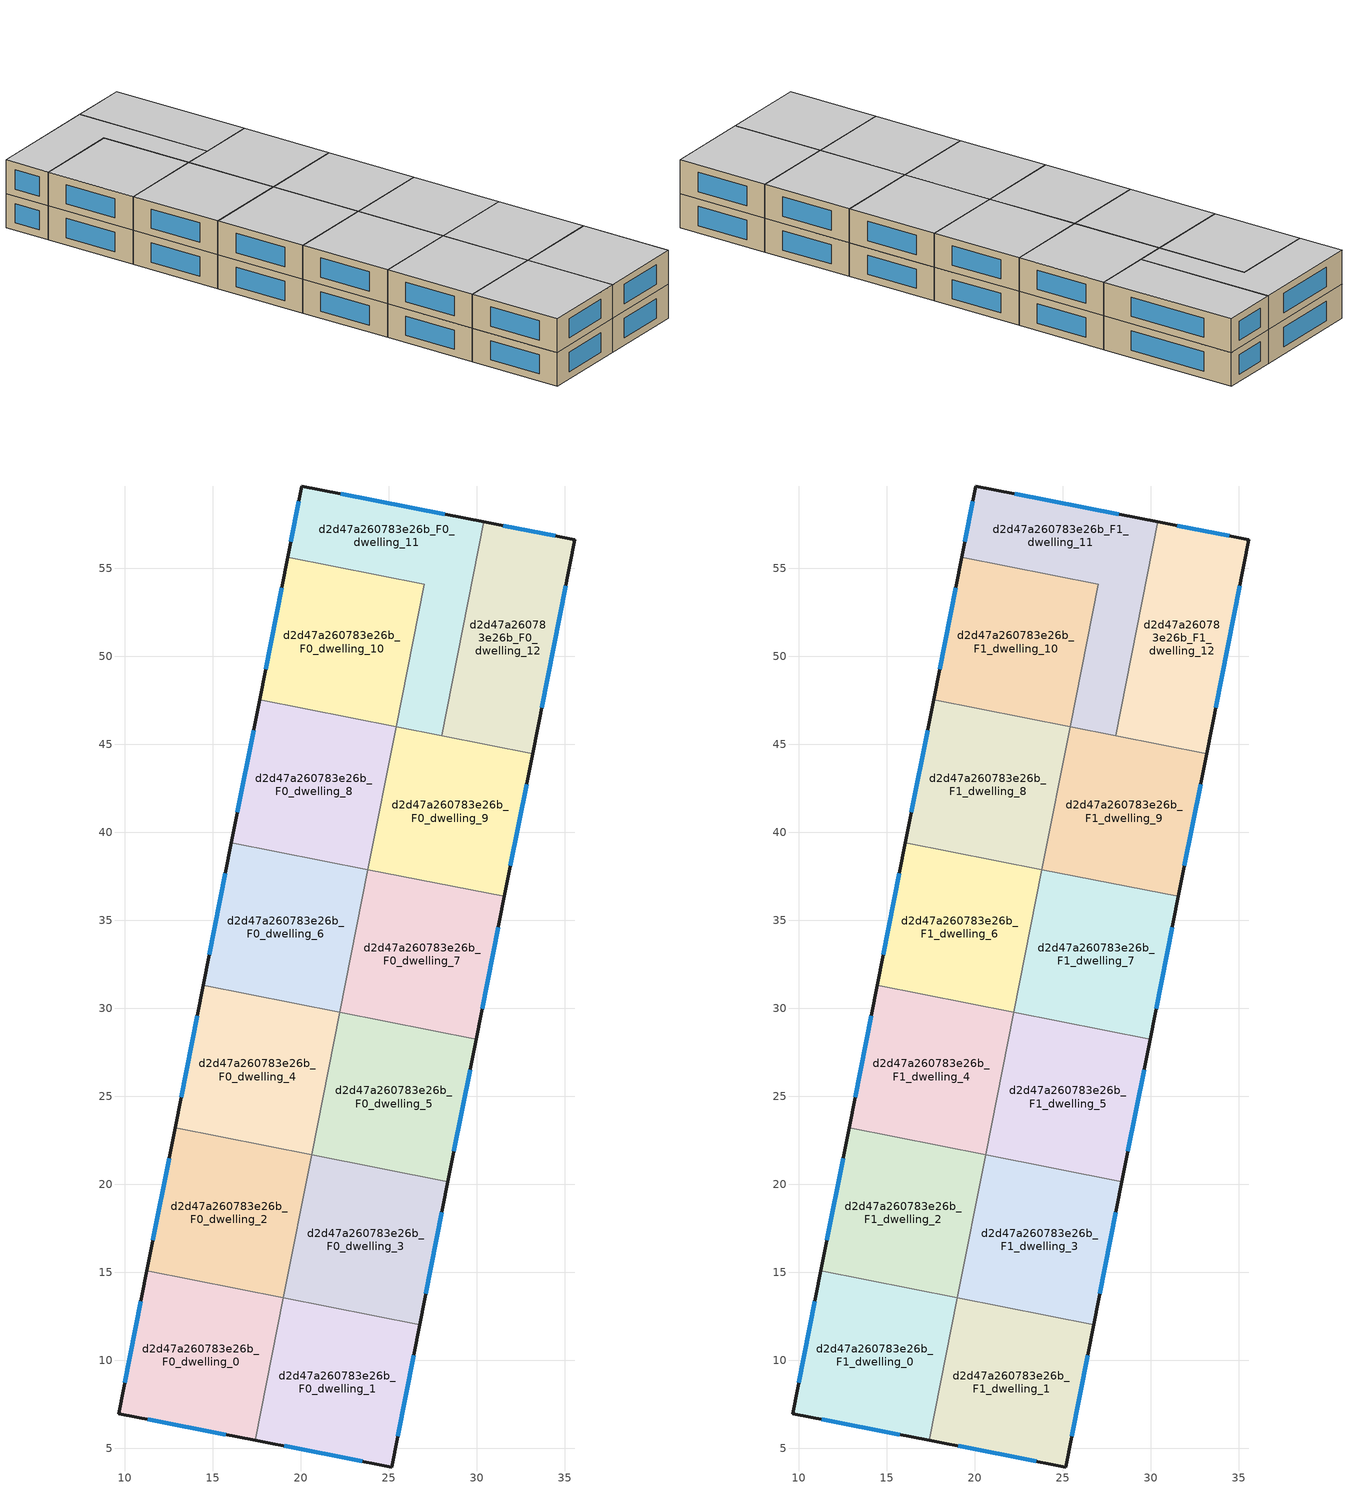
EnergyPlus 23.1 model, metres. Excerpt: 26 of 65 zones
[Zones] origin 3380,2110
d2d47a260783e26b_F0_dwelling_0
 floor ground (EU_floor_Construction): 19.01,13.57 17.41,5.47 9.66,6.99 11.27,15.1 z0
 wall outside (EU_wall_Construction): 11.27,15.1 9.66,6.99 17.41,5.47 z0:3
 wall to d2d47a260783e26b_F0_dwelling_2 (EU_wall_Construction): 19.01,13.57 11.27,15.1 z0:3
 wall to d2d47a260783e26b_F0_dwelling_1 (EU_wall_Construction): 17.41,5.47 19.01,13.57 z0:3
 window (EU_Window_Construction): 11.32,6.66 15.75,5.79 / 10.92,13.37 10.01,8.73 z0.64:2.36
d2d47a260783e26b_F0_dwelling_1
 floor ground (EU_floor_Construction): 26.77,12.04 25.17,3.95 17.41,5.47 19.01,13.57 z0
 wall outside (EU_wall_Construction): 17.41,5.47 25.17,3.95 26.77,12.04 z0:3
 wall to d2d47a260783e26b_F0_dwelling_3 (EU_wall_Construction): 26.77,12.04 19.02,13.57 z0:3
 window (EU_Window_Construction): 19.07,5.14 23.51,4.27 / 25.51,5.68 26.42,10.31 z0.64:2.36
d2d47a260783e26b_F0_dwelling_10
 floor ground (EU_floor_Construction): 27.02,54.09 25.42,45.99 17.67,47.52 19.27,55.63 z0
 wall outside (EU_wall_Construction): 19.27,55.63 17.67,47.52 z0:3
 wall to d2d47a260783e26b_F0_dwelling_8 (EU_wall_Construction): 17.67,47.52 25.42,45.99 z0:3
 wall to d2d47a260783e26b_F0_dwelling_11 (EU_wall_Construction): 27.02,54.1 19.27,55.63 / 25.42,45.99 27.02,54.09 z0:3
 window (EU_Window_Construction): 18.93,53.89 18.02,49.26 z0.64:2.36
d2d47a260783e26b_F0_dwelling_11
 floor ground (EU_floor_Construction): 30.41,57.64 28.01,45.48 25.42,45.99 27.02,54.09 19.27,55.63 20.07,59.67 z0
 wall outside (EU_wall_Construction): 30.41,57.64 20.07,59.67 19.27,55.63 z0:3
 wall to d2d47a260783e26b_F0_dwelling_12 (EU_wall_Construction): 28.01,45.48 30.41,57.64 z0:3
 wall to d2d47a260783e26b_F0_dwelling_9 (EU_wall_Construction): 25.42,45.99 28.01,45.48 z0:3
 window (EU_Window_Construction): 19.9,58.81 19.45,56.49 / 28.2,58.07 22.29,59.24 z0.64:2.36
d2d47a260783e26b_F0_dwelling_12
 floor ground (EU_floor_Construction): 35.58,56.62 33.17,44.46 28.01,45.48 30.41,57.64 z0
 wall outside (EU_wall_Construction): 33.17,44.46 35.58,56.62 30.41,57.64 z0:3
 wall to d2d47a260783e26b_F0_dwelling_9 (EU_wall_Construction): 28.01,45.48 33.17,44.46 z0:3
 window (EU_Window_Construction): 34.47,56.84 31.52,57.42 / 33.69,47.06 35.06,54.02 z0.64:2.36
d2d47a260783e26b_F0_dwelling_2
 floor ground (EU_floor_Construction): 20.62,21.68 19.02,13.57 11.27,15.1 12.87,23.21 z0
 wall outside (EU_wall_Construction): 12.87,23.21 11.27,15.1 z0:3
 wall to d2d47a260783e26b_F0_dwelling_4 (EU_wall_Construction): 20.62,21.68 12.87,23.21 z0:3
 wall to d2d47a260783e26b_F0_dwelling_3 (EU_wall_Construction): 19.02,13.57 20.62,21.68 z0:3
 window (EU_Window_Construction): 12.52,21.47 11.61,16.84 z0.64:2.36
d2d47a260783e26b_F0_dwelling_3
 floor ground (EU_floor_Construction): 28.37,20.15 26.77,12.04 19.02,13.57 20.62,21.68 z0
 wall outside (EU_wall_Construction): 26.77,12.04 28.37,20.15 z0:3
 wall to d2d47a260783e26b_F0_dwelling_5 (EU_wall_Construction): 28.37,20.15 20.62,21.68 z0:3
 window (EU_Window_Construction): 27.11,13.78 28.02,18.41 z0.64:2.36
d2d47a260783e26b_F0_dwelling_4
 floor ground (EU_floor_Construction): 22.22,29.78 20.62,21.68 12.87,23.21 14.47,31.31 z0
 wall outside (EU_wall_Construction): 14.47,31.31 12.87,23.21 z0:3
 wall to d2d47a260783e26b_F0_dwelling_6 (EU_wall_Construction): 22.22,29.78 14.47,31.31 z0:3
 wall to d2d47a260783e26b_F0_dwelling_5 (EU_wall_Construction): 20.62,21.68 22.22,29.78 z0:3
 window (EU_Window_Construction): 14.13,29.58 13.21,24.95 z0.64:2.36
d2d47a260783e26b_F0_dwelling_5
 floor ground (EU_floor_Construction): 29.97,28.25 28.37,20.15 20.62,21.68 22.22,29.78 z0
 wall outside (EU_wall_Construction): 28.37,20.15 29.97,28.25 z0:3
 wall to d2d47a260783e26b_F0_dwelling_7 (EU_wall_Construction): 29.97,28.25 22.22,29.78 z0:3
 window (EU_Window_Construction): 28.71,21.88 29.63,26.52 z0.64:2.36
d2d47a260783e26b_F0_dwelling_6
 floor ground (EU_floor_Construction): 23.82,37.89 22.22,29.78 14.47,31.31 16.07,39.42 z0
 wall outside (EU_wall_Construction): 16.07,39.42 14.47,31.31 z0:3
 wall to d2d47a260783e26b_F0_dwelling_8 (EU_wall_Construction): 23.82,37.89 16.07,39.42 z0:3
 wall to d2d47a260783e26b_F0_dwelling_7 (EU_wall_Construction): 22.22,29.78 23.82,37.89 z0:3
 window (EU_Window_Construction): 15.73,37.68 14.81,33.05 z0.64:2.36
d2d47a260783e26b_F0_dwelling_7
 floor ground (EU_floor_Construction): 31.57,36.36 29.97,28.25 22.22,29.78 23.82,37.89 z0
 wall outside (EU_wall_Construction): 29.97,28.25 31.57,36.36 z0:3
 wall to d2d47a260783e26b_F0_dwelling_9 (EU_wall_Construction): 31.57,36.35 23.82,37.89 z0:3
 window (EU_Window_Construction): 30.31,29.99 31.23,34.62 z0.64:2.36
d2d47a260783e26b_F0_dwelling_8
 floor ground (EU_floor_Construction): 25.42,45.99 23.82,37.89 16.07,39.42 17.67,47.52 z0
 wall outside (EU_wall_Construction): 17.67,47.52 16.07,39.42 z0:3
 wall to d2d47a260783e26b_F0_dwelling_9 (EU_wall_Construction): 23.82,37.89 25.42,45.99 z0:3
 window (EU_Window_Construction): 17.33,45.79 16.41,41.15 z0.64:2.36
d2d47a260783e26b_F0_dwelling_9
 floor ground (EU_floor_Construction): 33.17,44.46 31.57,36.36 23.82,37.89 25.42,45.99 z0
 wall outside (EU_wall_Construction): 31.57,36.36 33.17,44.46 z0:3
 window (EU_Window_Construction): 31.92,38.09 32.83,42.72 z0.64:2.36
d2d47a260783e26b_F1_dwelling_0
 floor to d2d47a260783e26b_F0_dwelling_0 (EU_floor_Construction): 19.01,13.57 17.41,5.47 9.66,6.99 11.27,15.1 z3
 wall outside (EU_wall_Construction): 11.27,15.1 9.66,6.99 17.41,5.47 z3:6
 wall to d2d47a260783e26b_F1_dwelling_2 (EU_wall_Construction): 19.01,13.57 11.27,15.1 z3:6
 wall to d2d47a260783e26b_F1_dwelling_1 (EU_wall_Construction): 17.41,5.47 19.01,13.57 z3:6
 window (EU_Window_Construction): 11.32,6.66 15.75,5.79 / 10.92,13.37 10.01,8.73 z3.64:5.36
 ceiling to d2d47a260783e26b_F2_dwelling_0 (EU_floor_Construction): 17.41,5.47 19.01,13.57 11.27,15.1 9.66,6.99 z6
d2d47a260783e26b_F1_dwelling_1
 floor to d2d47a260783e26b_F0_dwelling_1 (EU_floor_Construction): 26.77,12.04 25.17,3.95 17.41,5.47 19.01,13.57 z3
 wall outside (EU_wall_Construction): 17.41,5.47 25.17,3.95 26.77,12.04 z3:6
 wall to d2d47a260783e26b_F1_dwelling_3 (EU_wall_Construction): 26.77,12.04 19.02,13.57 z3:6
 window (EU_Window_Construction): 19.07,5.14 23.51,4.27 / 25.51,5.68 26.42,10.31 z3.64:5.36
 ceiling to d2d47a260783e26b_F2_dwelling_1 (EU_floor_Construction): 25.17,3.95 26.77,12.04 19.01,13.57 17.41,5.47 z6
d2d47a260783e26b_F1_dwelling_10
 floor to d2d47a260783e26b_F0_dwelling_10 (EU_floor_Construction): 27.02,54.09 25.42,45.99 17.67,47.52 19.27,55.63 z3
 wall outside (EU_wall_Construction): 19.27,55.63 17.67,47.52 z3:6
 wall to d2d47a260783e26b_F1_dwelling_8 (EU_wall_Construction): 17.67,47.52 25.42,45.99 z3:6
 wall to d2d47a260783e26b_F1_dwelling_11 (EU_wall_Construction): 27.02,54.1 19.27,55.63 / 25.42,45.99 27.02,54.09 z3:6
 window (EU_Window_Construction): 18.93,53.89 18.02,49.26 z3.64:5.36
 ceiling to d2d47a260783e26b_F2_dwelling_10 (EU_floor_Construction): 25.42,45.99 27.02,54.09 19.27,55.63 17.67,47.52 z6
d2d47a260783e26b_F1_dwelling_11
 floor to d2d47a260783e26b_F0_dwelling_11 (EU_floor_Construction): 30.41,57.64 28.01,45.48 25.42,45.99 27.02,54.09 19.27,55.63 20.07,59.67 z3
 wall outside (EU_wall_Construction): 30.41,57.64 20.07,59.67 19.27,55.63 z3:6
 wall to d2d47a260783e26b_F1_dwelling_12 (EU_wall_Construction): 28.01,45.48 30.41,57.64 z3:6
 wall to d2d47a260783e26b_F1_dwelling_9 (EU_wall_Construction): 25.42,45.99 28.01,45.48 z3:6
 window (EU_Window_Construction): 19.9,58.81 19.45,56.49 / 28.2,58.07 22.29,59.24 z3.64:5.36
 ceiling to d2d47a260783e26b_F2_dwelling_11 (EU_floor_Construction): 28.01,45.48 30.41,57.64 20.07,59.67 19.27,55.63 27.02,54.09 25.42,45.99 z6
d2d47a260783e26b_F1_dwelling_12
 floor to d2d47a260783e26b_F0_dwelling_12 (EU_floor_Construction): 35.58,56.62 33.17,44.46 28.01,45.48 30.41,57.64 z3
 wall outside (EU_wall_Construction): 33.17,44.46 35.58,56.62 30.41,57.64 z3:6
 wall to d2d47a260783e26b_F1_dwelling_9 (EU_wall_Construction): 28.01,45.48 33.17,44.46 z3:6
 window (EU_Window_Construction): 34.47,56.84 31.52,57.42 / 33.69,47.06 35.06,54.02 z3.64:5.36
 ceiling to d2d47a260783e26b_F2_dwelling_12 (EU_floor_Construction): 33.17,44.46 35.58,56.62 30.41,57.64 28.01,45.48 z6
d2d47a260783e26b_F1_dwelling_2
 floor to d2d47a260783e26b_F0_dwelling_2 (EU_floor_Construction): 20.62,21.68 19.02,13.57 11.27,15.1 12.87,23.21 z3
 wall outside (EU_wall_Construction): 12.87,23.21 11.27,15.1 z3:6
 wall to d2d47a260783e26b_F1_dwelling_4 (EU_wall_Construction): 20.62,21.68 12.87,23.21 z3:6
 wall to d2d47a260783e26b_F1_dwelling_3 (EU_wall_Construction): 19.02,13.57 20.62,21.68 z3:6
 window (EU_Window_Construction): 12.52,21.47 11.61,16.84 z3.64:5.36
 ceiling to d2d47a260783e26b_F2_dwelling_2 (EU_floor_Construction): 19.02,13.57 20.62,21.68 12.87,23.21 11.27,15.1 z6
d2d47a260783e26b_F1_dwelling_3
 floor to d2d47a260783e26b_F0_dwelling_3 (EU_floor_Construction): 28.37,20.15 26.77,12.04 19.02,13.57 20.62,21.68 z3
 wall outside (EU_wall_Construction): 26.77,12.04 28.37,20.15 z3:6
 wall to d2d47a260783e26b_F1_dwelling_5 (EU_wall_Construction): 28.37,20.15 20.62,21.68 z3:6
 window (EU_Window_Construction): 27.11,13.78 28.02,18.41 z3.64:5.36
 ceiling to d2d47a260783e26b_F2_dwelling_3 (EU_floor_Construction): 26.77,12.04 28.37,20.15 20.62,21.68 19.02,13.57 z6
d2d47a260783e26b_F1_dwelling_4
 floor to d2d47a260783e26b_F0_dwelling_4 (EU_floor_Construction): 22.22,29.78 20.62,21.68 12.87,23.21 14.47,31.31 z3
 wall outside (EU_wall_Construction): 14.47,31.31 12.87,23.21 z3:6
 wall to d2d47a260783e26b_F1_dwelling_6 (EU_wall_Construction): 22.22,29.78 14.47,31.31 z3:6
 wall to d2d47a260783e26b_F1_dwelling_5 (EU_wall_Construction): 20.62,21.68 22.22,29.78 z3:6
 window (EU_Window_Construction): 14.13,29.58 13.21,24.95 z3.64:5.36
 ceiling to d2d47a260783e26b_F2_dwelling_4 (EU_floor_Construction): 20.62,21.68 22.22,29.78 14.47,31.31 12.87,23.21 z6
d2d47a260783e26b_F1_dwelling_5
 floor to d2d47a260783e26b_F0_dwelling_5 (EU_floor_Construction): 29.97,28.25 28.37,20.15 20.62,21.68 22.22,29.78 z3
 wall outside (EU_wall_Construction): 28.37,20.15 29.97,28.25 z3:6
 wall to d2d47a260783e26b_F1_dwelling_7 (EU_wall_Construction): 29.97,28.25 22.22,29.78 z3:6
 window (EU_Window_Construction): 28.71,21.88 29.63,26.52 z3.64:5.36
 ceiling to d2d47a260783e26b_F2_dwelling_5 (EU_floor_Construction): 28.37,20.15 29.97,28.25 22.22,29.78 20.62,21.68 z6
d2d47a260783e26b_F1_dwelling_6
 floor to d2d47a260783e26b_F0_dwelling_6 (EU_floor_Construction): 23.82,37.89 22.22,29.78 14.47,31.31 16.07,39.42 z3
 wall outside (EU_wall_Construction): 16.07,39.42 14.47,31.31 z3:6
 wall to d2d47a260783e26b_F1_dwelling_8 (EU_wall_Construction): 23.82,37.89 16.07,39.42 z3:6
 wall to d2d47a260783e26b_F1_dwelling_7 (EU_wall_Construction): 22.22,29.78 23.82,37.89 z3:6
 window (EU_Window_Construction): 15.73,37.68 14.81,33.05 z3.64:5.36
 ceiling to d2d47a260783e26b_F2_dwelling_6 (EU_floor_Construction): 22.22,29.78 23.82,37.89 16.07,39.42 14.47,31.31 z6
d2d47a260783e26b_F1_dwelling_7
 floor to d2d47a260783e26b_F0_dwelling_7 (EU_floor_Construction): 31.57,36.36 29.97,28.25 22.22,29.78 23.82,37.89 z3
 wall outside (EU_wall_Construction): 29.97,28.25 31.57,36.36 z3:6
 wall to d2d47a260783e26b_F1_dwelling_9 (EU_wall_Construction): 31.57,36.35 23.82,37.89 z3:6
 window (EU_Window_Construction): 30.31,29.99 31.23,34.62 z3.64:5.36
 ceiling to d2d47a260783e26b_F2_dwelling_7 (EU_floor_Construction): 29.97,28.25 31.57,36.36 23.82,37.89 22.22,29.78 z6
d2d47a260783e26b_F1_dwelling_8
 floor to d2d47a260783e26b_F0_dwelling_8 (EU_floor_Construction): 25.42,45.99 23.82,37.89 16.07,39.42 17.67,47.52 z3
 wall outside (EU_wall_Construction): 17.67,47.52 16.07,39.42 z3:6
 wall to d2d47a260783e26b_F1_dwelling_9 (EU_wall_Construction): 23.82,37.89 25.42,45.99 z3:6
 window (EU_Window_Construction): 17.33,45.79 16.41,41.15 z3.64:5.36
 ceiling to d2d47a260783e26b_F2_dwelling_8 (EU_floor_Construction): 23.82,37.89 25.42,45.99 17.67,47.52 16.07,39.42 z6
d2d47a260783e26b_F1_dwelling_9
 floor to d2d47a260783e26b_F0_dwelling_9 (EU_floor_Construction): 33.17,44.46 31.57,36.36 23.82,37.89 25.42,45.99 z3
 wall outside (EU_wall_Construction): 31.57,36.36 33.17,44.46 z3:6
 window (EU_Window_Construction): 31.92,38.09 32.83,42.72 z3.64:5.36
 ceiling to d2d47a260783e26b_F2_dwelling_9 (EU_floor_Construction): 31.57,36.36 33.17,44.46 25.42,45.99 23.82,37.89 z6
[Building]
EU S2 Campaign: North Axis=0; Terrain=City; Solar Distribution=FullExterior
[Site:Location]
Yerevan-Zvartnots.Intl.AP: Latitude=40.15; Longitude=44.383; Time Zone=4; Elevation=854
[SizingPeriod:WeatherFileDays]
AnnualSizingPeriod: Begin Month=1; Begin Day of Month=1; End Month=12; End Day of Month=31; Day of Week for Start Day=Monday; Use Weather File Daylight Saving Period=No; Use Weather File Rain and Snow Indicators=No
[MATERIAL]
EU_InternalMass_Material: Roughness=MediumRough; Thickness=0.1; Conductivity=1; Density=1800; Specific Heat=900; Thermal Absorptance=0.9; Solar Absorptance=0.7; Visible Absorptance=0.7
[MATERIAL:NOMASS] Roughness=MediumRough; Thermal Absorptance=0.9; Solar Absorptance=0.7; Visible Absorptance=0.7
Name | Thermal Resistance
EU_wall_NoMass | 1.05043
EU_floor_NoMass | 0.478065
[WINDOWMATERIAL:SIMPLEGLAZINGSYSTEM]
EU_Window_SimpleGlazing: UFactor=2.5566; Solar Heat Gain Coefficient=0.75; Visible Transmittance=0.75
[CONSTRUCTION]
EU_wall_Construction: EU_wall_NoMass
EU_floor_Construction: EU_floor_NoMass
EU_Window_Construction: EU_Window_SimpleGlazing
EU_InternalMass_Construction: EU_InternalMass_Material
[ZONE] Type=1; Multiplier=1; Ceiling Height=autocalculate; Floor Area=autocalculate; Part of Total Floor Area=Yes
Name | Volume
d2d47a260783e26b_F0_dwelling_0; d2d47a260783e26b_F1_dwelling_0 | 195.798
d2d47a260783e26b_F0_dwelling_1 | 195.788
d2d47a260783e26b_F1_dwelling_1 | 195.787
d2d47a260783e26b_F0_dwelling_10; d2d47a260783e26b_F1_dwelling_10 | 195.791
d2d47a260783e26b_F0_dwelling_11; d2d47a260783e26b_F1_dwelling_5; d2d47a260783e26b_F0_dwelling_8; d2d47a260783e26b_F1_dwelling_8 | 195.8
d2d47a260783e26b_F1_dwelling_11; d2d47a260783e26b_F0_dwelling_5 | 195.799
d2d47a260783e26b_F0_dwelling_12; d2d47a260783e26b_F1_dwelling_12; d2d47a260783e26b_F0_dwelling_7 | 195.806
d2d47a260783e26b_F0_dwelling_2; d2d47a260783e26b_F1_dwelling_2; d2d47a260783e26b_F0_dwelling_3; d2d47a260783e26b_F1_dwelling_3 | 195.813
d2d47a260783e26b_F0_dwelling_4; d2d47a260783e26b_F1_dwelling_4 | 195.786
d2d47a260783e26b_F0_dwelling_6; d2d47a260783e26b_F1_dwelling_6 | 195.776
d2d47a260783e26b_F1_dwelling_7; d2d47a260783e26b_F0_dwelling_9; d2d47a260783e26b_F1_dwelling_9 | 195.805
[INTERNALMASS] Construction=EU_InternalMass_Construction
Name | Zone or ZoneList | Surface Area
d2d47a260783e26b_F0_dwelling_0_EU_InternalMass | d2d47a260783e26b_F0_dwelling_0 | 65.2671
d2d47a260783e26b_F0_dwelling_1_EU_InternalMass | d2d47a260783e26b_F0_dwelling_1 | 65.2652
d2d47a260783e26b_F0_dwelling_2_EU_InternalMass | d2d47a260783e26b_F0_dwelling_2 | 65.2711
d2d47a260783e26b_F0_dwelling_3_EU_InternalMass | d2d47a260783e26b_F0_dwelling_3 | 65.2711
d2d47a260783e26b_F0_dwelling_4_EU_InternalMass | d2d47a260783e26b_F0_dwelling_4 | 65.2638
d2d47a260783e26b_F0_dwelling_5_EU_InternalMass | d2d47a260783e26b_F0_dwelling_5 | 65.2674
d2d47a260783e26b_F0_dwelling_6_EU_InternalMass | d2d47a260783e26b_F0_dwelling_6 | 65.2619
d2d47a260783e26b_F0_dwelling_7_EU_InternalMass | d2d47a260783e26b_F0_dwelling_7 | 65.2636
d2d47a260783e26b_F0_dwelling_8_EU_InternalMass | d2d47a260783e26b_F0_dwelling_8 | 65.265
d2d47a260783e26b_F0_dwelling_9_EU_InternalMass | d2d47a260783e26b_F0_dwelling_9 | 65.2676
d2d47a260783e26b_F0_dwelling_10_EU_InternalMass | d2d47a260783e26b_F0_dwelling_10 | 65.2635
d2d47a260783e26b_F0_dwelling_11_EU_InternalMass | d2d47a260783e26b_F0_dwelling_11 | 65.2667
d2d47a260783e26b_F0_dwelling_12_EU_InternalMass | d2d47a260783e26b_F0_dwelling_12 | 65.2702
d2d47a260783e26b_F1_dwelling_0_EU_InternalMass | d2d47a260783e26b_F1_dwelling_0 | 65.2671
d2d47a260783e26b_F1_dwelling_1_EU_InternalMass | d2d47a260783e26b_F1_dwelling_1 | 65.2652
d2d47a260783e26b_F1_dwelling_2_EU_InternalMass | d2d47a260783e26b_F1_dwelling_2 | 65.2711
d2d47a260783e26b_F1_dwelling_3_EU_InternalMass | d2d47a260783e26b_F1_dwelling_3 | 65.2711
d2d47a260783e26b_F1_dwelling_4_EU_InternalMass | d2d47a260783e26b_F1_dwelling_4 | 65.2638
d2d47a260783e26b_F1_dwelling_5_EU_InternalMass | d2d47a260783e26b_F1_dwelling_5 | 65.2674
d2d47a260783e26b_F1_dwelling_6_EU_InternalMass | d2d47a260783e26b_F1_dwelling_6 | 65.2619
d2d47a260783e26b_F1_dwelling_7_EU_InternalMass | d2d47a260783e26b_F1_dwelling_7 | 65.2636
d2d47a260783e26b_F1_dwelling_8_EU_InternalMass | d2d47a260783e26b_F1_dwelling_8 | 65.265
d2d47a260783e26b_F1_dwelling_9_EU_InternalMass | d2d47a260783e26b_F1_dwelling_9 | 65.2676
d2d47a260783e26b_F1_dwelling_10_EU_InternalMass | d2d47a260783e26b_F1_dwelling_10 | 65.2635
d2d47a260783e26b_F1_dwelling_11_EU_InternalMass | d2d47a260783e26b_F1_dwelling_11 | 65.2667
d2d47a260783e26b_F1_dwelling_12_EU_InternalMass | d2d47a260783e26b_F1_dwelling_12 | 65.2702
[OTHEREQUIPMENT] Fuel Type=Electricity; Design Level Calculation Method=Watts/Area; Power per Zone Floor Area=1; Fraction Latent=0; Fraction Radiant=0; Fraction Lost=0; Carbon Dioxide Generation Rate=0; EndUse Subcategory=EU_Step8_InternalGains
Name | Zone or ZoneList or Space or SpaceList | Schedule
EU_Step8_InternalGain_d2d47a260783e26b_F0_dwelling_0_f000 | d2d47a260783e26b_F0_dwelling_0 | EU_Step8_GainSchedule_d2d47a260783e26b_F0_dwelling_0_f000
EU_Step8_InternalGain_d2d47a260783e26b_F0_dwelling_1_f000 | d2d47a260783e26b_F0_dwelling_1 | EU_Step8_GainSchedule_d2d47a260783e26b_F0_dwelling_1_f000
EU_Step8_InternalGain_d2d47a260783e26b_F0_dwelling_2_f000 | d2d47a260783e26b_F0_dwelling_2 | EU_Step8_GainSchedule_d2d47a260783e26b_F0_dwelling_2_f000
EU_Step8_InternalGain_d2d47a260783e26b_F0_dwelling_3_f000 | d2d47a260783e26b_F0_dwelling_3 | EU_Step8_GainSchedule_d2d47a260783e26b_F0_dwelling_3_f000
EU_Step8_InternalGain_d2d47a260783e26b_F0_dwelling_4_f000 | d2d47a260783e26b_F0_dwelling_4 | EU_Step8_GainSchedule_d2d47a260783e26b_F0_dwelling_4_f000
EU_Step8_InternalGain_d2d47a260783e26b_F0_dwelling_5_f000 | d2d47a260783e26b_F0_dwelling_5 | EU_Step8_GainSchedule_d2d47a260783e26b_F0_dwelling_5_f000
EU_Step8_InternalGain_d2d47a260783e26b_F0_dwelling_6_f000 | d2d47a260783e26b_F0_dwelling_6 | EU_Step8_GainSchedule_d2d47a260783e26b_F0_dwelling_6_f000
EU_Step8_InternalGain_d2d47a260783e26b_F0_dwelling_7_f000 | d2d47a260783e26b_F0_dwelling_7 | EU_Step8_GainSchedule_d2d47a260783e26b_F0_dwelling_7_f000
EU_Step8_InternalGain_d2d47a260783e26b_F0_dwelling_8_f000 | d2d47a260783e26b_F0_dwelling_8 | EU_Step8_GainSchedule_d2d47a260783e26b_F0_dwelling_8_f000
EU_Step8_InternalGain_d2d47a260783e26b_F0_dwelling_9_f000 | d2d47a260783e26b_F0_dwelling_9 | EU_Step8_GainSchedule_d2d47a260783e26b_F0_dwelling_9_f000
EU_Step8_InternalGain_d2d47a260783e26b_F0_dwelling_10_f000 | d2d47a260783e26b_F0_dwelling_10 | EU_Step8_GainSchedule_d2d47a260783e26b_F0_dwelling_10_f000
EU_Step8_InternalGain_d2d47a260783e26b_F0_dwelling_11_f000 | d2d47a260783e26b_F0_dwelling_11 | EU_Step8_GainSchedule_d2d47a260783e26b_F0_dwelling_11_f000
EU_Step8_InternalGain_d2d47a260783e26b_F0_dwelling_12_f000 | d2d47a260783e26b_F0_dwelling_12 | EU_Step8_GainSchedule_d2d47a260783e26b_F0_dwelling_12_f000
EU_Step8_InternalGain_d2d47a260783e26b_F1_dwelling_0_f000 | d2d47a260783e26b_F1_dwelling_0 | EU_Step8_GainSchedule_d2d47a260783e26b_F1_dwelling_0_f000
EU_Step8_InternalGain_d2d47a260783e26b_F1_dwelling_1_f000 | d2d47a260783e26b_F1_dwelling_1 | EU_Step8_GainSchedule_d2d47a260783e26b_F1_dwelling_1_f000
EU_Step8_InternalGain_d2d47a260783e26b_F1_dwelling_2_f000 | d2d47a260783e26b_F1_dwelling_2 | EU_Step8_GainSchedule_d2d47a260783e26b_F1_dwelling_2_f000
EU_Step8_InternalGain_d2d47a260783e26b_F1_dwelling_3_f000 | d2d47a260783e26b_F1_dwelling_3 | EU_Step8_GainSchedule_d2d47a260783e26b_F1_dwelling_3_f000
EU_Step8_InternalGain_d2d47a260783e26b_F1_dwelling_4_f000 | d2d47a260783e26b_F1_dwelling_4 | EU_Step8_GainSchedule_d2d47a260783e26b_F1_dwelling_4_f000
EU_Step8_InternalGain_d2d47a260783e26b_F1_dwelling_5_f000 | d2d47a260783e26b_F1_dwelling_5 | EU_Step8_GainSchedule_d2d47a260783e26b_F1_dwelling_5_f000
EU_Step8_InternalGain_d2d47a260783e26b_F1_dwelling_6_f000 | d2d47a260783e26b_F1_dwelling_6 | EU_Step8_GainSchedule_d2d47a260783e26b_F1_dwelling_6_f000
EU_Step8_InternalGain_d2d47a260783e26b_F1_dwelling_7_f000 | d2d47a260783e26b_F1_dwelling_7 | EU_Step8_GainSchedule_d2d47a260783e26b_F1_dwelling_7_f000
EU_Step8_InternalGain_d2d47a260783e26b_F1_dwelling_8_f000 | d2d47a260783e26b_F1_dwelling_8 | EU_Step8_GainSchedule_d2d47a260783e26b_F1_dwelling_8_f000
EU_Step8_InternalGain_d2d47a260783e26b_F1_dwelling_9_f000 | d2d47a260783e26b_F1_dwelling_9 | EU_Step8_GainSchedule_d2d47a260783e26b_F1_dwelling_9_f000
EU_Step8_InternalGain_d2d47a260783e26b_F1_dwelling_10_f000 | d2d47a260783e26b_F1_dwelling_10 | EU_Step8_GainSchedule_d2d47a260783e26b_F1_dwelling_10_f000
EU_Step8_InternalGain_d2d47a260783e26b_F1_dwelling_11_f000 | d2d47a260783e26b_F1_dwelling_11 | EU_Step8_GainSchedule_d2d47a260783e26b_F1_dwelling_11_f000
EU_Step8_InternalGain_d2d47a260783e26b_F1_dwelling_12_f000 | d2d47a260783e26b_F1_dwelling_12 | EU_Step8_GainSchedule_d2d47a260783e26b_F1_dwelling_12_f000
[ZONEVENTILATION:DESIGNFLOWRATE] Schedule=EU_AlwaysOn; Design Flow Rate Calculation Method=AirChanges/Hour; Air Changes per Hour=0.557805; Ventilation Type=Natural; Fan Pressure Rise=0; Fan Total Efficiency=1; Constant Term Coefficient=1; Temperature Term Coefficient=0; Velocity Term Coefficient=0; Velocity Squared Term Coefficient=0; Minimum Indoor Temperature=-100; Maximum Indoor Temperature=100; Delta Temperature=-100; Minimum Outdoor Temperature=-100; Maximum Outdoor Temperature=100; Maximum Wind Speed=40
Name | Zone or ZoneList or Space or SpaceList
EU_ConstantAir_d2d47a260783e26b_F0_dwelling_0 | d2d47a260783e26b_F0_dwelling_0
EU_ConstantAir_d2d47a260783e26b_F0_dwelling_1 | d2d47a260783e26b_F0_dwelling_1
EU_ConstantAir_d2d47a260783e26b_F0_dwelling_2 | d2d47a260783e26b_F0_dwelling_2
EU_ConstantAir_d2d47a260783e26b_F0_dwelling_3 | d2d47a260783e26b_F0_dwelling_3
EU_ConstantAir_d2d47a260783e26b_F0_dwelling_4 | d2d47a260783e26b_F0_dwelling_4
EU_ConstantAir_d2d47a260783e26b_F0_dwelling_5 | d2d47a260783e26b_F0_dwelling_5
EU_ConstantAir_d2d47a260783e26b_F0_dwelling_6 | d2d47a260783e26b_F0_dwelling_6
EU_ConstantAir_d2d47a260783e26b_F0_dwelling_7 | d2d47a260783e26b_F0_dwelling_7
EU_ConstantAir_d2d47a260783e26b_F0_dwelling_8 | d2d47a260783e26b_F0_dwelling_8
EU_ConstantAir_d2d47a260783e26b_F0_dwelling_9 | d2d47a260783e26b_F0_dwelling_9
EU_ConstantAir_d2d47a260783e26b_F0_dwelling_10 | d2d47a260783e26b_F0_dwelling_10
EU_ConstantAir_d2d47a260783e26b_F0_dwelling_11 | d2d47a260783e26b_F0_dwelling_11
EU_ConstantAir_d2d47a260783e26b_F0_dwelling_12 | d2d47a260783e26b_F0_dwelling_12
EU_ConstantAir_d2d47a260783e26b_F1_dwelling_0 | d2d47a260783e26b_F1_dwelling_0
EU_ConstantAir_d2d47a260783e26b_F1_dwelling_1 | d2d47a260783e26b_F1_dwelling_1
EU_ConstantAir_d2d47a260783e26b_F1_dwelling_2 | d2d47a260783e26b_F1_dwelling_2
EU_ConstantAir_d2d47a260783e26b_F1_dwelling_3 | d2d47a260783e26b_F1_dwelling_3
EU_ConstantAir_d2d47a260783e26b_F1_dwelling_4 | d2d47a260783e26b_F1_dwelling_4
EU_ConstantAir_d2d47a260783e26b_F1_dwelling_5 | d2d47a260783e26b_F1_dwelling_5
EU_ConstantAir_d2d47a260783e26b_F1_dwelling_6 | d2d47a260783e26b_F1_dwelling_6
EU_ConstantAir_d2d47a260783e26b_F1_dwelling_7 | d2d47a260783e26b_F1_dwelling_7
EU_ConstantAir_d2d47a260783e26b_F1_dwelling_8 | d2d47a260783e26b_F1_dwelling_8
EU_ConstantAir_d2d47a260783e26b_F1_dwelling_9 | d2d47a260783e26b_F1_dwelling_9
EU_ConstantAir_d2d47a260783e26b_F1_dwelling_10 | d2d47a260783e26b_F1_dwelling_10
EU_ConstantAir_d2d47a260783e26b_F1_dwelling_11 | d2d47a260783e26b_F1_dwelling_11
EU_ConstantAir_d2d47a260783e26b_F1_dwelling_12 | d2d47a260783e26b_F1_dwelling_12
[HVACTEMPLATE:THERMOSTAT] Constant Heating Setpoint=20; Constant Cooling Setpoint=50
EU_HeatOnly_d2d47a260783e26b_F0_dwelling_0; EU_HeatOnly_d2d47a260783e26b_F0_dwelling_1; EU_HeatOnly_d2d47a260783e26b_F0_dwelling_2; EU_HeatOnly_d2d47a260783e26b_F0_dwelling_3; EU_HeatOnly_d2d47a260783e26b_F0_dwelling_4; EU_HeatOnly_d2d47a260783e26b_F0_dwelling_5; EU_HeatOnly_d2d47a260783e26b_F0_dwelling_6; EU_HeatOnly_d2d47a260783e26b_F0_dwelling_7; EU_HeatOnly_d2d47a260783e26b_F0_dwelling_8; EU_HeatOnly_d2d47a260783e26b_F0_dwelling_9; EU_HeatOnly_d2d47a260783e26b_F0_dwelling_10; EU_HeatOnly_d2d47a260783e26b_F0_dwelling_11; EU_HeatOnly_d2d47a260783e26b_F0_dwelling_12; EU_HeatOnly_d2d47a260783e26b_F1_dwelling_0; EU_HeatOnly_d2d47a260783e26b_F1_dwelling_1; EU_HeatOnly_d2d47a260783e26b_F1_dwelling_2; EU_HeatOnly_d2d47a260783e26b_F1_dwelling_3; EU_HeatOnly_d2d47a260783e26b_F1_dwelling_4; EU_HeatOnly_d2d47a260783e26b_F1_dwelling_5; EU_HeatOnly_d2d47a260783e26b_F1_dwelling_6; EU_HeatOnly_d2d47a260783e26b_F1_dwelling_7; EU_HeatOnly_d2d47a260783e26b_F1_dwelling_8; EU_HeatOnly_d2d47a260783e26b_F1_dwelling_9; EU_HeatOnly_d2d47a260783e26b_F1_dwelling_10; EU_HeatOnly_d2d47a260783e26b_F1_dwelling_11; EU_HeatOnly_d2d47a260783e26b_F1_dwelling_12; EU_HeatOnly_d2d47a260783e26b_F2_dwelling_0; EU_HeatOnly_d2d47a260783e26b_F2_dwelling_1; EU_HeatOnly_d2d47a260783e26b_F2_dwelling_2; EU_HeatOnly_d2d47a260783e26b_F2_dwelling_3; EU_HeatOnly_d2d47a260783e26b_F2_dwelling_4; EU_HeatOnly_d2d47a260783e26b_F2_dwelling_5; EU_HeatOnly_d2d47a260783e26b_F2_dwelling_6; EU_HeatOnly_d2d47a260783e26b_F2_dwelling_7; EU_HeatOnly_d2d47a260783e26b_F2_dwelling_8; EU_HeatOnly_d2d47a260783e26b_F2_dwelling_9; EU_HeatOnly_d2d47a260783e26b_F2_dwelling_10; EU_HeatOnly_d2d47a260783e26b_F2_dwelling_11; EU_HeatOnly_d2d47a260783e26b_F2_dwelling_12; EU_HeatOnly_d2d47a260783e26b_F3_dwelling_0; EU_HeatOnly_d2d47a260783e26b_F3_dwelling_1; EU_HeatOnly_d2d47a260783e26b_F3_dwelling_2; EU_HeatOnly_d2d47a260783e26b_F3_dwelling_3; EU_HeatOnly_d2d47a260783e26b_F3_dwelling_4; EU_HeatOnly_d2d47a260783e26b_F3_dwelling_5; EU_HeatOnly_d2d47a260783e26b_F3_dwelling_6; EU_HeatOnly_d2d47a260783e26b_F3_dwelling_7; EU_HeatOnly_d2d47a260783e26b_F3_dwelling_8; EU_HeatOnly_d2d47a260783e26b_F3_dwelling_9; EU_HeatOnly_d2d47a260783e26b_F3_dwelling_10; EU_HeatOnly_d2d47a260783e26b_F3_dwelling_11; EU_HeatOnly_d2d47a260783e26b_F3_dwelling_12; EU_HeatOnly_d2d47a260783e26b_F4_dwelling_0; EU_HeatOnly_d2d47a260783e26b_F4_dwelling_1; EU_HeatOnly_d2d47a260783e26b_F4_dwelling_2; EU_HeatOnly_d2d47a260783e26b_F4_dwelling_3; EU_HeatOnly_d2d47a260783e26b_F4_dwelling_4; EU_HeatOnly_d2d47a260783e26b_F4_dwelling_5; EU_HeatOnly_d2d47a260783e26b_F4_dwelling_6; EU_HeatOnly_d2d47a260783e26b_F4_dwelling_7; EU_HeatOnly_d2d47a260783e26b_F4_dwelling_8; EU_HeatOnly_d2d47a260783e26b_F4_dwelling_9; EU_HeatOnly_d2d47a260783e26b_F4_dwelling_10; EU_HeatOnly_d2d47a260783e26b_F4_dwelling_11; EU_HeatOnly_d2d47a260783e26b_F4_dwelling_12
[HVACTEMPLATE:ZONE:IDEALLOADSAIRSYSTEM] System Availability Schedule=EU_AlwaysOn; Maximum Heating Supply Air Temperature=50; Minimum Cooling Supply Air Temperature=13; Maximum Heating Supply Air Humidity Ratio=0.0156; Minimum Cooling Supply Air Humidity Ratio=0.0077; Heating Limit=NoLimit; Cooling Limit=NoLimit; Heating Availability Schedule=EU_AlwaysOn; Cooling Availability Schedule=EU_CoolingOff; Dehumidification Control Type=ConstantSensibleHeatRatio; Cooling Sensible Heat Ratio=0.7; Dehumidification Setpoint=60; Humidification Control Type=None; Humidification Setpoint=30; Outdoor Air Method=None; Outdoor Air Flow Rate per Person=0.00944; Outdoor Air Flow Rate per Zone Floor Area=0; Outdoor Air Flow Rate per Zone=0; Demand Controlled Ventilation Type=None; Outdoor Air Economizer Type=NoEconomizer; Heat Recovery Type=None; Sensible Heat Recovery Effectiveness=0.7; Latent Heat Recovery Effectiveness=0.65
Name | Template Thermostat
d2d47a260783e26b_F0_dwelling_0 | EU_HeatOnly_d2d47a260783e26b_F0_dwelling_0
d2d47a260783e26b_F0_dwelling_1 | EU_HeatOnly_d2d47a260783e26b_F0_dwelling_1
d2d47a260783e26b_F0_dwelling_2 | EU_HeatOnly_d2d47a260783e26b_F0_dwelling_2
d2d47a260783e26b_F0_dwelling_3 | EU_HeatOnly_d2d47a260783e26b_F0_dwelling_3
d2d47a260783e26b_F0_dwelling_4 | EU_HeatOnly_d2d47a260783e26b_F0_dwelling_4
d2d47a260783e26b_F0_dwelling_5 | EU_HeatOnly_d2d47a260783e26b_F0_dwelling_5
d2d47a260783e26b_F0_dwelling_6 | EU_HeatOnly_d2d47a260783e26b_F0_dwelling_6
d2d47a260783e26b_F0_dwelling_7 | EU_HeatOnly_d2d47a260783e26b_F0_dwelling_7
d2d47a260783e26b_F0_dwelling_8 | EU_HeatOnly_d2d47a260783e26b_F0_dwelling_8
d2d47a260783e26b_F0_dwelling_9 | EU_HeatOnly_d2d47a260783e26b_F0_dwelling_9
d2d47a260783e26b_F0_dwelling_10 | EU_HeatOnly_d2d47a260783e26b_F0_dwelling_10
d2d47a260783e26b_F0_dwelling_11 | EU_HeatOnly_d2d47a260783e26b_F0_dwelling_11
d2d47a260783e26b_F0_dwelling_12 | EU_HeatOnly_d2d47a260783e26b_F0_dwelling_12
d2d47a260783e26b_F1_dwelling_0 | EU_HeatOnly_d2d47a260783e26b_F1_dwelling_0
d2d47a260783e26b_F1_dwelling_1 | EU_HeatOnly_d2d47a260783e26b_F1_dwelling_1
d2d47a260783e26b_F1_dwelling_2 | EU_HeatOnly_d2d47a260783e26b_F1_dwelling_2
d2d47a260783e26b_F1_dwelling_3 | EU_HeatOnly_d2d47a260783e26b_F1_dwelling_3
d2d47a260783e26b_F1_dwelling_4 | EU_HeatOnly_d2d47a260783e26b_F1_dwelling_4
d2d47a260783e26b_F1_dwelling_5 | EU_HeatOnly_d2d47a260783e26b_F1_dwelling_5
d2d47a260783e26b_F1_dwelling_6 | EU_HeatOnly_d2d47a260783e26b_F1_dwelling_6
d2d47a260783e26b_F1_dwelling_7 | EU_HeatOnly_d2d47a260783e26b_F1_dwelling_7
d2d47a260783e26b_F1_dwelling_8 | EU_HeatOnly_d2d47a260783e26b_F1_dwelling_8
d2d47a260783e26b_F1_dwelling_9 | EU_HeatOnly_d2d47a260783e26b_F1_dwelling_9
d2d47a260783e26b_F1_dwelling_10 | EU_HeatOnly_d2d47a260783e26b_F1_dwelling_10
d2d47a260783e26b_F1_dwelling_11 | EU_HeatOnly_d2d47a260783e26b_F1_dwelling_11
d2d47a260783e26b_F1_dwelling_12 | EU_HeatOnly_d2d47a260783e26b_F1_dwelling_12
[SIZING:ZONE] Zone Cooling Design Supply Air Temperature Input Method=SupplyAirTemperature; Zone Cooling Design Supply Air Temperature=13; Zone Heating Design Supply Air Temperature Input Method=SupplyAirTemperature; Zone Heating Design Supply Air Temperature=50; Zone Cooling Design Supply Air Humidity Ratio=0.008; Zone Heating Design Supply Air Humidity Ratio=0.008; Cooling Design Air Flow Method=DesignDay; Cooling Design Air Flow Rate=0; Cooling Minimum Air Flow per Zone Floor Area=0.000762; Cooling Minimum Air Flow=0; Cooling Minimum Air Flow Fraction=0.2; Heating Design Air Flow Method=DesignDay; Heating Design Air Flow Rate=0; Heating Maximum Air Flow per Zone Floor Area=0.002032; Heating Maximum Air Flow=0.141576; Heating Maximum Air Flow Fraction=0.3; Account for Dedicated Outdoor Air System=No; Dedicated Outdoor Air System Control Strategy=NeutralSupplyAir; Dedicated Outdoor Air Low Setpoint Temperature for Design=autosize; Dedicated Outdoor Air High Setpoint Temperature for Design=autosize; Zone Load Sizing Method=Sensible Load Only No Latent Load; Zone Latent Cooling Design Supply Air Humidity Ratio Input Method=HumidityRatioDifference; Zone Cooling Design Supply Air Humidity Ratio Difference=0.005; Zone Latent Heating Design Supply Air Humidity Ratio Input Method=HumidityRatioDifference; Zone Humidification Design Supply Air Humidity Ratio Difference=0.005
d2d47a260783e26b_F0_dwelling_0; d2d47a260783e26b_F0_dwelling_1; d2d47a260783e26b_F0_dwelling_2; d2d47a260783e26b_F0_dwelling_3; d2d47a260783e26b_F0_dwelling_4; d2d47a260783e26b_F0_dwelling_5; d2d47a260783e26b_F0_dwelling_6; d2d47a260783e26b_F0_dwelling_7; d2d47a260783e26b_F0_dwelling_8; d2d47a260783e26b_F0_dwelling_9; d2d47a260783e26b_F0_dwelling_10; d2d47a260783e26b_F0_dwelling_11; d2d47a260783e26b_F0_dwelling_12; d2d47a260783e26b_F1_dwelling_0; d2d47a260783e26b_F1_dwelling_1; d2d47a260783e26b_F1_dwelling_2; d2d47a260783e26b_F1_dwelling_3; d2d47a260783e26b_F1_dwelling_4; d2d47a260783e26b_F1_dwelling_5; d2d47a260783e26b_F1_dwelling_6; d2d47a260783e26b_F1_dwelling_7; d2d47a260783e26b_F1_dwelling_8; d2d47a260783e26b_F1_dwelling_9; d2d47a260783e26b_F1_dwelling_10; d2d47a260783e26b_F1_dwelling_11; d2d47a260783e26b_F1_dwelling_12
[SCHEDULE:CONSTANT]
Name | Hourly Value
EU_AlwaysOn | 1
EU_CoolingOff | 0
[SCHEDULE:FILE] Column Number=1; Rows to Skip at Top=0; Number of Hours of Data=8760; Column Separator=Comma; Interpolate to Timestep=No; Minutes per Item=60; Adjust Schedule for Daylight Savings=Yes
Name | File
EU_Step8_GainSchedule_d2d47a260783e26b_F0_dwelling_0_f000 | ../../schedules/d2d47a260783e26b/d2d47a260783e26b_F0_dwelling_0_f000_gain.csv
EU_Step8_GainSchedule_d2d47a260783e26b_F0_dwelling_1_f000 | ../../schedules/d2d47a260783e26b/d2d47a260783e26b_F0_dwelling_1_f000_gain.csv
EU_Step8_GainSchedule_d2d47a260783e26b_F0_dwelling_2_f000 | ../../schedules/d2d47a260783e26b/d2d47a260783e26b_F0_dwelling_2_f000_gain.csv
EU_Step8_GainSchedule_d2d47a260783e26b_F0_dwelling_3_f000 | ../../schedules/d2d47a260783e26b/d2d47a260783e26b_F0_dwelling_3_f000_gain.csv
EU_Step8_GainSchedule_d2d47a260783e26b_F0_dwelling_4_f000 | ../../schedules/d2d47a260783e26b/d2d47a260783e26b_F0_dwelling_4_f000_gain.csv
EU_Step8_GainSchedule_d2d47a260783e26b_F0_dwelling_5_f000 | ../../schedules/d2d47a260783e26b/d2d47a260783e26b_F0_dwelling_5_f000_gain.csv
EU_Step8_GainSchedule_d2d47a260783e26b_F0_dwelling_6_f000 | ../../schedules/d2d47a260783e26b/d2d47a260783e26b_F0_dwelling_6_f000_gain.csv
EU_Step8_GainSchedule_d2d47a260783e26b_F0_dwelling_7_f000 | ../../schedules/d2d47a260783e26b/d2d47a260783e26b_F0_dwelling_7_f000_gain.csv
EU_Step8_GainSchedule_d2d47a260783e26b_F0_dwelling_8_f000 | ../../schedules/d2d47a260783e26b/d2d47a260783e26b_F0_dwelling_8_f000_gain.csv
EU_Step8_GainSchedule_d2d47a260783e26b_F0_dwelling_9_f000 | ../../schedules/d2d47a260783e26b/d2d47a260783e26b_F0_dwelling_9_f000_gain.csv
EU_Step8_GainSchedule_d2d47a260783e26b_F0_dwelling_10_f000 | ../../schedules/d2d47a260783e26b/d2d47a260783e26b_F0_dwelling_10_f000_gain.csv
EU_Step8_GainSchedule_d2d47a260783e26b_F0_dwelling_11_f000 | ../../schedules/d2d47a260783e26b/d2d47a260783e26b_F0_dwelling_11_f000_gain.csv
EU_Step8_GainSchedule_d2d47a260783e26b_F0_dwelling_12_f000 | ../../schedules/d2d47a260783e26b/d2d47a260783e26b_F0_dwelling_12_f000_gain.csv
EU_Step8_GainSchedule_d2d47a260783e26b_F1_dwelling_0_f000 | ../../schedules/d2d47a260783e26b/d2d47a260783e26b_F1_dwelling_0_f000_gain.csv
EU_Step8_GainSchedule_d2d47a260783e26b_F1_dwelling_1_f000 | ../../schedules/d2d47a260783e26b/d2d47a260783e26b_F1_dwelling_1_f000_gain.csv
EU_Step8_GainSchedule_d2d47a260783e26b_F1_dwelling_2_f000 | ../../schedules/d2d47a260783e26b/d2d47a260783e26b_F1_dwelling_2_f000_gain.csv
EU_Step8_GainSchedule_d2d47a260783e26b_F1_dwelling_3_f000 | ../../schedules/d2d47a260783e26b/d2d47a260783e26b_F1_dwelling_3_f000_gain.csv
EU_Step8_GainSchedule_d2d47a260783e26b_F1_dwelling_4_f000 | ../../schedules/d2d47a260783e26b/d2d47a260783e26b_F1_dwelling_4_f000_gain.csv
EU_Step8_GainSchedule_d2d47a260783e26b_F1_dwelling_5_f000 | ../../schedules/d2d47a260783e26b/d2d47a260783e26b_F1_dwelling_5_f000_gain.csv
EU_Step8_GainSchedule_d2d47a260783e26b_F1_dwelling_6_f000 | ../../schedules/d2d47a260783e26b/d2d47a260783e26b_F1_dwelling_6_f000_gain.csv
EU_Step8_GainSchedule_d2d47a260783e26b_F1_dwelling_7_f000 | ../../schedules/d2d47a260783e26b/d2d47a260783e26b_F1_dwelling_7_f000_gain.csv
EU_Step8_GainSchedule_d2d47a260783e26b_F1_dwelling_8_f000 | ../../schedules/d2d47a260783e26b/d2d47a260783e26b_F1_dwelling_8_f000_gain.csv
EU_Step8_GainSchedule_d2d47a260783e26b_F1_dwelling_9_f000 | ../../schedules/d2d47a260783e26b/d2d47a260783e26b_F1_dwelling_9_f000_gain.csv
EU_Step8_GainSchedule_d2d47a260783e26b_F1_dwelling_10_f000 | ../../schedules/d2d47a260783e26b/d2d47a260783e26b_F1_dwelling_10_f000_gain.csv
EU_Step8_GainSchedule_d2d47a260783e26b_F1_dwelling_11_f000 | ../../schedules/d2d47a260783e26b/d2d47a260783e26b_F1_dwelling_11_f000_gain.csv
EU_Step8_GainSchedule_d2d47a260783e26b_F1_dwelling_12_f000 | ../../schedules/d2d47a260783e26b/d2d47a260783e26b_F1_dwelling_12_f000_gain.csv
